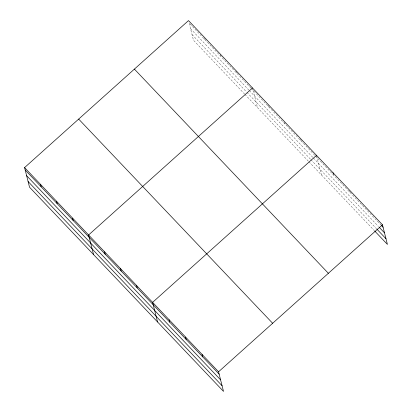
<?xml version="1.0" encoding="UTF-8"?>
<svg xmlns="http://www.w3.org/2000/svg" width="412" height="412" viewBox="0 0 412 412"><rect width="100%" height="100%" fill="white"/><g stroke="black" fill="none" stroke-linecap="round" stroke-linejoin="round"><path stroke-width="0.31" stroke-dasharray="2.06 1.54" d="M250.944 88.106L189.093 23L193.449 40.211L244.486 93.936M251.377 88.559L314.953 155.489M315.386 155.942L380.894 224.906M190.535 28.68L248.92 90.146M249.353 90.599L312.929 157.528M313.362 157.981L378.427 226.476M192.013 34.531L246.51 91.902M246.942 92.355L310.519 159.284M310.952 159.738L376.439 228.675M244.919 94.394L308.495 161.324M308.928 161.777L374.405 230.705M349.633 190.679L350.092 192.476M333.298 173.921L333.602 175.121M316.658 155.968L321.473 174.982M300.657 139.122L301.11 140.919M284.656 122.276L285.109 124.074M268.65 105.431L269.108 107.228M253.107 90.383L257.459 107.599M236.493 71.137L237.101 73.537M220.492 54.291L221.1 56.691M204.64 38.043L205.099 39.846"/><path stroke-width="0.62" d="M24.581 167.596L218.551 371.789L223.51 391.4L29.54 187.208L24.581 167.596L188.49 20.6L382.46 224.792L387.419 244.404L374.838 231.158M252.499 87.983L88.59 234.979L93.555 254.59M316.509 155.365L152.6 302.362L157.564 321.973M218.551 371.789L382.46 224.792M381.327 225.364L383.062 227.192M379.298 227.388L384.504 232.873M376.872 229.134L385.982 238.723M134.4 69.108L328.369 273.3M78.671 119.089L272.641 323.276M25.183 169.991L219.158 374.184M26.626 175.672L220.595 379.864M28.104 181.527L222.073 385.72M332.994 172.721L333.298 173.921M202.06 354.428L202.668 356.828M185.575 337.073L186.183 339.473M169.085 319.717L169.692 322.117M136.599 285.516L137.201 287.911M120.592 268.67L121.2 271.065M104.591 251.825L105.199 254.219M72.589 218.133L73.192 220.528M56.583 201.288L57.191 203.683M40.582 184.442L41.19 186.837"/></g></svg>
